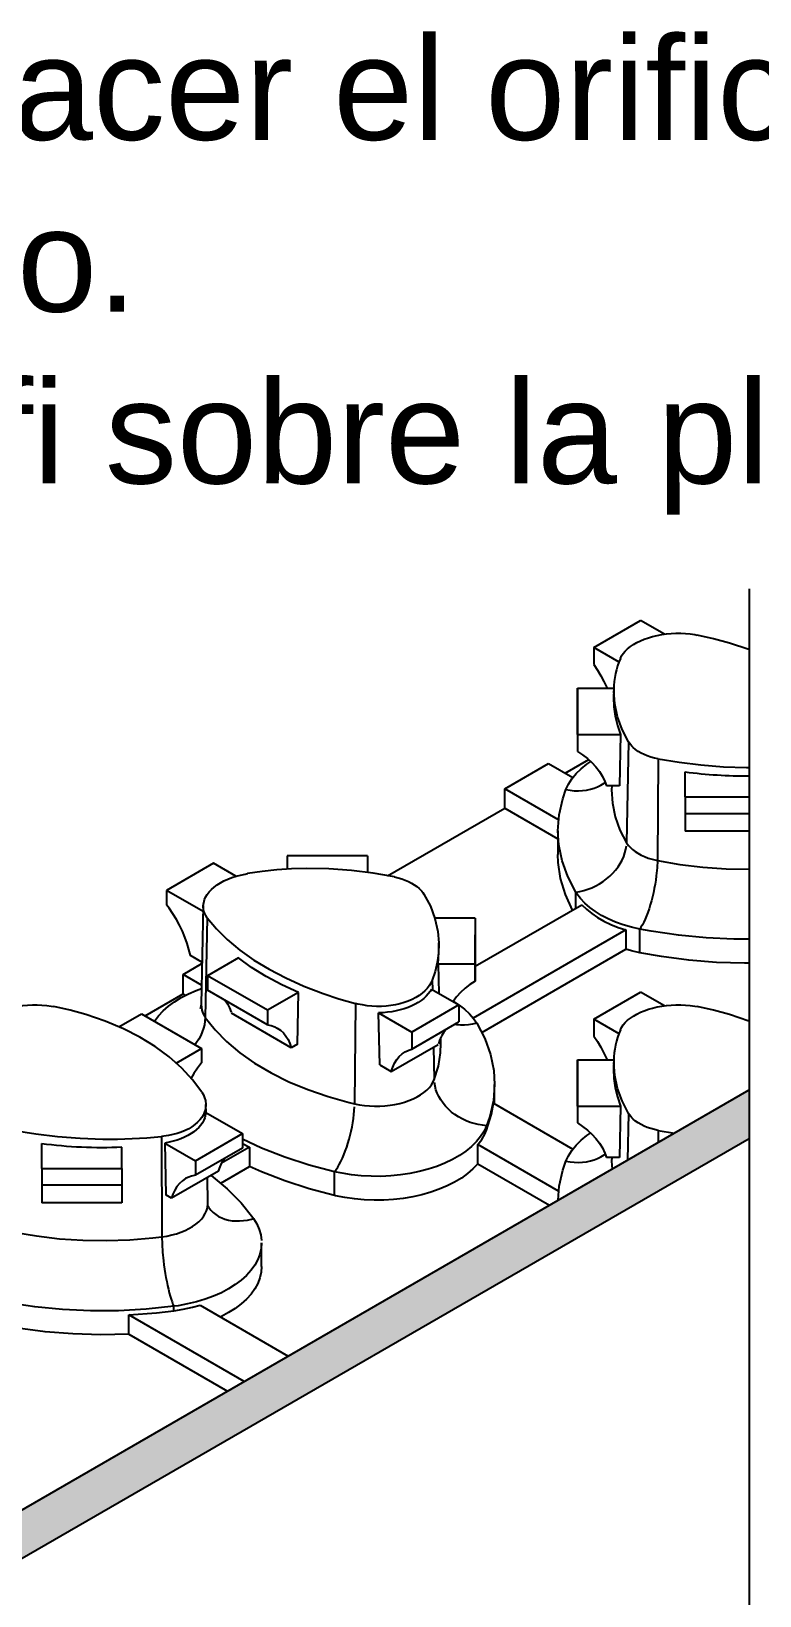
# Model space of a CAD drawing. Header units: millimetres. Extents: x 441156 to 441876, y 4514765 to 4515211.
# Drawn here: x 441594.276 to 441595.001, y 4515143.558 to 4515145.114 of the extents above; entities that cross this region are included whole.
import ezdxf

# ---------------------------------------------------------------- set-up
doc = ezdxf.new("R2010")
doc.units = ezdxf.units.MM
doc.layers.add('01_textos', color=7, linetype='Continuous')
doc.layers.add('Cornice', color=7, linetype='Continuous')
doc.layers.add('Cornice_Tratteggi', color=7, linetype='Continuous', lineweight=5)
doc.styles.add('NIEVES2', font='sanss___.ttf')

msp = doc.modelspace()

# ---------------------------------------------------------------- hatches: boundary and pattern name
at = {"layer": 'Cornice_Tratteggi'}
h = msp.add_hatch(dxfattribs=at)
h.set_pattern_fill('AR-RSHKE', color=254, scale=3.01875e-05)
h.set_pattern_definition([(0, (441585.179239, 4515158.165128), (0.0195524437, 0.00920115), [0.004600575, -0.0038338125, 0.0053673375, -0.0023002875, 0.0069008625, -0.00306705]), (0, (441585.183839, 4515158.165511), (0.0195524437, 0.00920115), [0.0038338125, -0.0145684875, 0.00306705, -0.004600575]), (0, (441585.193041, 4515158.164553), (0.0195524437, 0.00920115), [0.002300287, -0.023769637]), (90, (441585.179239, 4515158.165128), (-0.0065174813, 0.00920115), [0.008817769, -0.027986831]), (90, (441585.1838394, 4515158.165128), (-0.0065174813, 0.00920115), [0.008626078, -0.028178522]), (90, (441585.187673, 4515158.165128), (-0.0065174813, 0.00920115), [0.008051006, -0.028753594]), (90, (441585.1930406, 4515158.164553), (-0.0065174813, 0.00920115), [0.008817769, -0.027986831]), (90, (441585.195341, 4515158.164553), (-0.0065174813, 0.00920115), [0.008817769, -0.027986831]), (90, (441585.202242, 4515158.165128), (-0.0065174813, 0.00920115), [0.008434387, -0.028370212])])
h.paths.add_polyline_path([(441593.66916813, 4515143.25000136), (441593.627339, 4515143.27415119), (441593.627339, 4515142.65832619), (441593.41819336, 4515142.77907532), (441593.41819336, 4515142.73077532), (441593.66916813, 4515142.58587637)])
h.paths.add_polyline_path([(441594.99028245, 4515144.01273974), (441594.99028245, 4515144.06103939), (441593.627339, 4515143.27415119), (441593.66916813, 4515143.25000136)])

# ---------------------------------------------------------------- linework, layer by layer
at = {"layer": 'Cornice', "color": 254}
for p, q in [((441594.99028245, 4515144.55953718), (441594.99028245, 4515141.38619046)), ((441593.627339, 4515143.27415119), (441594.99028245, 4515144.06103939)), ((441593.66916813, 4515143.25000136), (441594.99028245, 4515144.01273974))]:
    msp.add_line(p, q, dxfattribs=at)
at = {"layer": 'Cornice', "color": 254, "linetype": 'Continuous'}
for p, q in [((441594.83553675, 4515144.50118332), (441594.88228402, 4515144.52817261)), ((441594.90594251, 4515144.51451279), (441594.88228402, 4515144.52817261)), ((441594.83553675, 4515144.50118332), (441594.83553637, 4515144.4843445)), ((441594.86073772, 4515144.48663292), (441594.83553675, 4515144.50118332)), ((441594.8193103, 4515144.46068079), (441594.81930976, 4515144.443842)), ((441594.8193103, 4515144.4146693), (441594.8193103, 4515144.46068079)), ((441594.8193103, 4515144.46068079), (441594.85566719, 4515144.46068001)), ((441594.85555043, 4515144.45962575), (441594.85537461, 4515144.4514019)), ((441594.81930976, 4515144.443842), (441594.81930976, 4515144.39783051)), ((441594.8193103, 4515144.4146693), (441594.81930976, 4515144.39783051)), ((441594.8193103, 4515144.4146693), (441594.86228659, 4515144.41466838)), ((441594.86228659, 4515144.41466838), (441594.86116681, 4515144.36364714)), ((441594.87027845, 4515144.40740748), (441594.86825996, 4515144.30703911)), ((441594.74713463, 4515144.36075888), (441594.79068003, 4515144.38589959)), ((441594.79068003, 4515144.38589959), (441594.81489042, 4515144.37192185)), ((441594.80732998, 4515144.37628683), (441594.83059509, 4515144.38971881)), ((441594.89963513, 4515144.39045856), (441594.89893335, 4515144.28932999)), ((441594.92661392, 4515144.35271813), (441594.92661392, 4515144.37752935)), ((441594.80054865, 4515144.32992058), (441594.74713463, 4515144.36075888)), ((441594.74713463, 4515144.34153336), (441594.74713463, 4515144.36075888)), ((441594.86116681, 4515144.36364714), (441594.84835016, 4515144.36364714)), ((441594.85349845, 4515144.36364714), (441594.85341551, 4515144.35976767)), ((441594.63044944, 4515144.27416578), (441594.74713463, 4515144.34153336)), ((441594.74713463, 4515144.34153336), (441594.79997067, 4515144.31102875)), ((441594.92661392, 4515144.35271813), (441594.92661392, 4515144.33587902)), ((441594.92661392, 4515144.35271813), (441594.99028245, 4515144.35271813)), ((441594.99028245, 4515144.33587902), (441594.92661392, 4515144.33587902)), ((441594.92661392, 4515144.33587902), (441594.92661392, 4515144.31846198)), ((441594.79997067, 4515144.31879615), (441594.79997067, 4515144.29513396)), ((441594.99028245, 4515144.31846198), (441594.92661392, 4515144.31846198)), ((441594.61032688, 4515144.29401384), (441594.53063188, 4515144.29401384)), ((441594.53063188, 4515144.29401384), (441594.53063188, 4515144.28059174)), ((441594.61032688, 4515144.29401384), (441594.61032688, 4515144.27753428)), ((441594.45727732, 4515144.28649451), (441594.41053005, 4515144.25950522)), ((441594.47960996, 4515144.27360021), (441594.45727732, 4515144.28649451)), ((441594.41053005, 4515144.25950522), (441594.41052973, 4515144.24512621)), ((441594.44683391, 4515144.23854429), (441594.41053005, 4515144.25950522)), ((441594.81779835, 4515144.24183877), (441594.81779835, 4515144.2578486)), ((441594.44695433, 4515144.24417689), (441594.44485837, 4515144.14614097)), ((441594.45105021, 4515144.23215843), (441594.44909335, 4515144.13306066)), ((441594.7176305, 4515144.23206267), (441594.67745687, 4515144.23206181)), ((441594.7176305, 4515144.23206267), (441594.7176305, 4515144.18605118)), ((441594.7176305, 4515144.23206267), (441594.71763104, 4515144.21522387)), ((441594.71763104, 4515144.1840077), (441594.82385411, 4515144.24533503)), ((441594.86739952, 4515144.22019432), (441594.71560948, 4515144.13255915)), ((441594.71763104, 4515144.16921239), (441594.71763104, 4515144.21522387)), ((441594.86739952, 4515144.22019432), (441594.86739952, 4515144.2009688)), ((441594.88138926, 4515144.19747253), (441594.88138926, 4515144.22113472)), ((441594.68088161, 4515144.18605039), (441594.68156619, 4515144.19912059)), ((441594.68156619, 4515144.19912059), (441594.68138851, 4515144.20743159)), ((441594.72420498, 4515144.11829619), (441594.86739952, 4515144.2009688)), ((441594.42694784, 4515144.17590073), (441594.44572641, 4515144.18674244)), ((441594.4457564, 4515144.18814498), (441594.4342662, 4515144.19477878)), ((441594.48214171, 4515144.19243846), (441594.45127556, 4515144.17461899)), ((441594.7176305, 4515144.18605118), (441594.68088161, 4515144.18605039)), ((441594.68088161, 4515144.18605039), (441594.68150348, 4515144.15703803)), ((441594.7176305, 4515144.18605118), (441594.71763104, 4515144.16921239)), ((441594.44526848, 4515144.1653234), (441594.42694784, 4515144.17590073)), ((441594.42694784, 4515144.15667521), (441594.42694784, 4515144.17590073)), ((441594.45127556, 4515144.17461899), (441594.45127524, 4515144.1602398)), ((441594.51083031, 4515144.14023537), (441594.45127556, 4515144.17461899)), ((441594.67484553, 4515144.17016947), (441594.67504098, 4515144.16076892)), ((441594.38911296, 4515144.13483144), (441594.42694784, 4515144.15667521)), ((441594.42694784, 4515144.15667521), (441594.42940696, 4515144.15525545)), ((441594.51082998, 4515144.12585618), (441594.45127524, 4515144.1602398)), ((441594.54169645, 4515144.15805484), (441594.51083031, 4515144.14023537)), ((441594.54091534, 4515144.10658251), (441594.54169645, 4515144.15805484)), ((441594.67412304, 4515144.16129886), (441594.70140405, 4515144.14554914)), ((441594.83553675, 4515144.13146702), (441594.88228402, 4515144.15845631)), ((441594.90594251, 4515144.14479649), (441594.88228402, 4515144.15845631)), ((441594.36309903, 4515144.12371004), (441594.38573692, 4515144.13678058)), ((441594.38573692, 4515144.13678058), (441594.44529166, 4515144.10239697)), ((441594.53456646, 4515144.10291701), (441594.47501171, 4515144.13730063)), ((441594.51083031, 4515144.14023537), (441594.51082998, 4515144.12585618)), ((441594.59837692, 4515144.14710013), (441594.59759095, 4515144.04732636)), ((441594.62153973, 4515144.1376788), (441594.65465678, 4515144.11855985)), ((441594.62258525, 4515144.08605377), (441594.62153973, 4515144.1376788)), ((441594.70140405, 4515144.14554914), (441594.65465678, 4515144.11855985)), ((441594.70140405, 4515144.14554914), (441594.70140443, 4515144.12870988)), ((441594.65465716, 4515144.10172059), (441594.70140443, 4515144.12870988)), ((441594.83553675, 4515144.13146702), (441594.83553637, 4515144.1146282)), ((441594.86073772, 4515144.11691661), (441594.83553675, 4515144.13146702)), ((441594.54091534, 4515144.10658251), (441594.53456646, 4515144.10291701)), ((441594.6341225, 4515144.0793928), (441594.68086977, 4515144.10638209)), ((441594.65465678, 4515144.11855985), (441594.65465716, 4515144.10172059)), ((441594.68352529, 4515144.10748635), (441594.68340138, 4515144.1132819)), ((441594.42002233, 4515144.08780709), (441594.44529166, 4515144.10239697)), ((441594.44529166, 4515144.10239697), (441594.44529199, 4515144.08801816)), ((441594.67622747, 4515144.10370188), (441594.67690048, 4515144.07133157)), ((441594.8193103, 4515144.09096449), (441594.81930976, 4515144.0741257)), ((441594.8193103, 4515144.044953), (441594.8193103, 4515144.09096449)), ((441594.8193103, 4515144.09096449), (441594.85566719, 4515144.09096371)), ((441594.85555043, 4515144.08990945), (441594.85537461, 4515144.0816856)), ((441594.62258525, 4515144.08605377), (441594.6341225, 4515144.0793928)), ((441594.73697013, 4515144.04719241), (441594.73697013, 4515144.06651483)), ((441594.81930976, 4515144.0741257), (441594.81930976, 4515144.02811421)), ((441594.44978416, 4515144.03844052), (441594.44961228, 4515144.0464799)), ((441594.73601027, 4515144.04774658), (441594.81489042, 4515144.00220555)), ((441594.8193103, 4515144.044953), (441594.81930976, 4515144.02811421)), ((441594.8193103, 4515144.044953), (441594.86228659, 4515144.04495208)), ((441594.86228659, 4515144.04495208), (441594.86116681, 4515143.99393084)), ((441594.44971824, 4515144.03847857), (441594.48603717, 4515144.01751113)), ((441594.87027845, 4515144.03769118), (441594.86934379, 4515143.9912161)), ((441594.40542894, 4515144.01462323), (441594.40589524, 4515143.91486812)), ((441594.4392899, 4515143.99052184), (441594.48603717, 4515144.01751113)), ((441594.48603717, 4515144.01751113), (441594.48603749, 4515144.00313175)), ((441594.7290004, 4515144.02100782), (441594.7290004, 4515144.02544448)), ((441594.89963513, 4515144.02074226), (441594.89955126, 4515144.00865621)), ((441594.28624034, 4515143.98300183), (441594.28624034, 4515144.00781304)), ((441594.36593534, 4515143.98300183), (441594.36593534, 4515144.00421782)), ((441594.40880701, 4515144.00812005), (441594.40968411, 4515143.95659209)), ((441594.40880701, 4515144.00812005), (441594.4392899, 4515143.99052184)), ((441594.48603749, 4515144.00313175), (441594.43929023, 4515143.97614246)), ((441594.49320004, 4515144.00415223), (441594.46530586, 4515143.98804768)), ((441594.49320004, 4515144.00415223), (441594.49320004, 4515143.9849267)), ((441594.72015219, 4515143.98739522), (441594.72015219, 4515144.00662074)), ((441594.80054865, 4515143.96020427), (441594.72015219, 4515144.00662074)), ((441594.28624034, 4515143.98300183), (441594.28624034, 4515143.96616272)), ((441594.28624034, 4515143.98300183), (441594.36593534, 4515143.98300183)), ((441594.36593534, 4515143.98300183), (441594.36593534, 4515143.96616272)), ((441594.4392899, 4515143.99052184), (441594.43929023, 4515143.97614246)), ((441594.46448065, 4515143.96834572), (441594.49320004, 4515143.9849267)), ((441594.72015219, 4515143.98739522), (441594.79143899, 4515143.94623817)), ((441594.86116681, 4515143.99393084), (441594.84835016, 4515143.99393084)), ((441594.85349845, 4515143.99393084), (441594.85341551, 4515143.99005136)), ((441594.36593534, 4515143.96616272), (441594.28624034, 4515143.96616272)), ((441594.28624034, 4515143.96616272), (441594.28624034, 4515143.94874568)), ((441594.36593534, 4515143.96616272), (441594.36593534, 4515143.94874568)), ((441594.46230102, 4515143.98019257), (441594.41555375, 4515143.95320328)), ((441594.45170885, 4515143.94841531), (441594.4511669, 4515143.97376435)), ((441594.57767908, 4515143.95598075), (441594.57767908, 4515143.97964293)), ((441594.41555375, 4515143.95320328), (441594.40968411, 4515143.95659209)), ((441594.36593534, 4515143.94874568), (441594.28624034, 4515143.94874568)), ((441594.50513776, 4515143.88527232), (441594.50513776, 4515143.90893451)), ((441594.41771757, 4515143.84129032), (441594.41771757, 4515143.84572698)), ((441594.44380074, 4515143.84673591), (441594.53144755, 4515143.79613349)), ((441594.48790215, 4515143.77099278), (441594.37302249, 4515143.83731795)), ((441594.37302249, 4515143.81809242), (441594.37302249, 4515143.83731795)), ((441594.37302249, 4515143.81809242), (441594.4712522, 4515143.76138002))]:
    msp.add_line(p, q, dxfattribs=at)
for points in [[(441594.86209527, 4515144.49040194, 0), (441594.86334502, 4515144.49291416, 0), (441594.86498306, 4515144.49537764, 0), (441594.8669902, 4515144.49776666, 0), (441594.86934729, 4515144.50005553, 0), (441594.87205027, 4515144.50223477, 0), (441594.87508523, 4515144.50429773, 0), (441594.87841846, 4515144.50622323, 0), (441594.88201624, 4515144.5079901, 0), (441594.8858655, 4515144.50958869, 0), (441594.88995217, 4515144.51101677, 0), (441594.89423189, 4515144.51226019, 0), (441594.89866035, 4515144.51330478, 0), (441594.90322108, 4515144.51414398, 0), (441594.90789807, 4515144.51477782, 0), (441594.91264149, 4515144.51520074, 0), (441594.91740148, 4515144.51540721, 0), (441594.92216285, 4515144.51539382, 0), (441594.92690664, 4515144.51516322, 0), (441594.9315831, 4515144.51471904, 0), (441594.9361425, 4515144.51406491, 0), (441594.93856388, 4515144.51362187, 0)], [(441594.99028245, 4515144.49895366, 0), (441594.98978485, 4515144.49916218, 0), (441594.97060833, 4515144.50566985, 0), (441594.95487975, 4515144.50999416, 0), (441594.93856388, 4515144.51362187, 0)], [(441594.83553637, 4515144.4843445, 0), (441594.83922482, 4515144.47886502, 0), (441594.84264639, 4515144.47318116, 0), (441594.84577503, 4515144.46733619, 0), (441594.84858692, 4515144.46137459, 0), (441594.84889047, 4515144.46068016, 0)], [(441594.85537461, 4515144.4514019, 0), (441594.85565997, 4515144.44214498, 0), (441594.8569107, 4515144.43291477, 0), (441594.85912225, 4515144.4237448, 0), (441594.86228659, 4515144.41466838, 0)], [(441594.87027845, 4515144.40740748, 0), (441594.86391634, 4515144.41980514, 0), (441594.85931679, 4515144.43231674, 0), (441594.85646381, 4515144.44522047, 0), (441594.85553159, 4515144.45805914, 0), (441594.85555051, 4515144.4596293, 0)], [(441594.89963513, 4515144.39045856, 0), (441594.89595648, 4515144.39124926, 0), (441594.89241063, 4515144.3922223, 0), (441594.88892671, 4515144.39340758, 0), (441594.88563474, 4515144.3947702, 0), (441594.88264321, 4515144.3962554, 0), (441594.87987633, 4515144.39788847, 0), (441594.87728452, 4515144.39971201, 0), (441594.87496969, 4515144.40166688, 0), (441594.87359881, 4515144.4030262, 0), (441594.87236122, 4515144.4044325, 0), (441594.87124758, 4515144.40590061, 0), (441594.87027845, 4515144.40740748, 0)], [(441594.8079404, 4515144.3598665, 0), (441594.81052219, 4515144.36532081, 0), (441594.81391754, 4515144.37062447, 0), (441594.8181006, 4515144.37573709, 0), (441594.82303955, 4515144.38061976, 0), (441594.82869679, 4515144.38523534, 0), (441594.83254256, 4515144.38794484, 0)], [(441594.81930976, 4515144.39783051, 0), (441594.82452602, 4515144.39448053, 0), (441594.82936484, 4515144.39077209, 0), (441594.8337894, 4515144.38673343, 0), (441594.83776603, 4515144.38239526, 0), (441594.84126445, 4515144.37779062, 0), (441594.84425805, 4515144.37295454, 0), (441594.84672404, 4515144.36792384, 0), (441594.84835016, 4515144.36364714, 0)], [(441594.89963513, 4515144.39045856, 0), (441594.92073404, 4515144.38700174, 0), (441594.9422874, 4515144.3844141, 0), (441594.9647867, 4515144.38268082, 0), (441594.9874453, 4515144.38189946, 0), (441594.99028245, 4515144.3819005, 0)], [(441594.79997067, 4515144.31879615, 0), (441594.8011776, 4515144.33486366, 0), (441594.80478934, 4515144.35081053, 0), (441594.8079404, 4515144.3598665, 0)], [(441594.8079404, 4515144.3598665, 0), (441594.81209592, 4515144.35915114, 0), (441594.81625342, 4515144.35873942, 0), (441594.82038126, 4515144.35863445, 0), (441594.82444803, 4515144.35883705, 0), (441594.82842277, 4515144.35934566, 0), (441594.83227523, 4515144.36015642, 0), (441594.8359761, 4515144.36126316, 0), (441594.83949721, 4515144.36265744, 0), (441594.84281176, 4515144.36432867, 0), (441594.84589453, 4515144.36626412, 0), (441594.84706397, 4515144.36711401, 0)], [(441594.85341551, 4515144.35976767, 0), (441594.85414707, 4515144.34627405, 0), (441594.85691283, 4515144.3328686, 0), (441594.86169175, 4515144.31965332, 0), (441594.86825996, 4515144.30703911, 0)], [(441594.81779835, 4515144.2578486, 0), (441594.80979922, 4515144.27325387, 0), (441594.80414016, 4515144.28900112, 0), (441594.80086365, 4515144.3049721, 0), (441594.79997067, 4515144.31879615, 0)], [(441594.81451361, 4515144.23994234, 0), (441594.80738993, 4515144.25549018, 0), (441594.80262439, 4515144.27133571, 0), (441594.8002528, 4515144.28735994, 0), (441594.79997067, 4515144.29513396, 0)], [(441594.81779835, 4515144.2578486, 0), (441594.82182319, 4515144.25848555, 0), (441594.82584996, 4515144.25942677, 0), (441594.829848, 4515144.26066511, 0), (441594.83378688, 4515144.26219112, 0), (441594.83763664, 4515144.26399321, 0), (441594.84136796, 4515144.26605765, 0), (441594.84495245, 4515144.26836874, 0), (441594.84836284, 4515144.27090888, 0), (441594.85157316, 4515144.27365874, 0), (441594.85455898, 4515144.2765974, 0), (441594.85729759, 4515144.27970248, 0), (441594.85976813, 4515144.28295037, 0), (441594.86195181, 4515144.28631633, 0), (441594.86383201, 4515144.28977476, 0), (441594.86539441, 4515144.29329932, 0), (441594.86662712, 4515144.29686321, 0), (441594.86752077, 4515144.30043929, 0), (441594.86806856, 4515144.30400035, 0), (441594.86825996, 4515144.30703911, 0)], [(441594.86825996, 4515144.30703911, 0), (441594.86986371, 4515144.30470896, 0), (441594.87181312, 4515144.30246838, 0), (441594.87409336, 4515144.30033441, 0), (441594.87668705, 4515144.2983233, 0), (441594.87957448, 4515144.29645036, 0), (441594.88273365, 4515144.29472984, 0), (441594.88614054, 4515144.29317483, 0), (441594.8897692, 4515144.29179716, 0), (441594.89359202, 4515144.29060734, 0), (441594.89757992, 4515144.28961439, 0), (441594.89893335, 4515144.28932999, 0)], [(441594.63730568, 4515144.27290189, 0), (441594.61620676, 4515144.27679132, 0), (441594.5946534, 4515144.27951473, 0), (441594.5721541, 4515144.28107577, 0), (441594.5494955, 4515144.28137082, 0), (441594.53488004, 4515144.28088641, 0), (441594.52031158, 4515144.27987587, 0), (441594.50565542, 4515144.27831932, 0), (441594.49113829, 4515144.27623188, 0)], [(441594.89893335, 4515144.28932999, 0), (441594.89884782, 4515144.28571102, 0), (441594.89864074, 4515144.28192196, 0), (441594.89831368, 4515144.27799165, 0), (441594.89786913, 4515144.27395, 0), (441594.89731048, 4515144.26982778, 0), (441594.89664197, 4515144.26565635, 0), (441594.8958687, 4515144.26146747, 0), (441594.89499655, 4515144.257293, 0), (441594.89403215, 4515144.25316473, 0), (441594.89298285, 4515144.24911407, 0), (441594.89185664, 4515144.24517184, 0), (441594.89066208, 4515144.24136806, 0), (441594.88940826, 4515144.23773167, 0), (441594.88810473, 4515144.23429034, 0), (441594.88676141, 4515144.23107027, 0), (441594.88538852, 4515144.22809596, 0), (441594.88399651, 4515144.22539005, 0), (441594.88259598, 4515144.22297314, 0), (441594.88138926, 4515144.22113472, 0)], [(441594.89893335, 4515144.28932999, 0), (441594.92133378, 4515144.28545707, 0), (441594.94423363, 4515144.28272606, 0), (441594.9674586, 4515144.28115773, 0), (441594.99028245, 4515144.28077329, 0)], [(441594.44695429, 4515144.24417488, 0), (441594.44699603, 4515144.24502312, 0), (441594.44738594, 4515144.24769581, 0), (441594.44817232, 4515144.25035599, 0), (441594.44934902, 4515144.25297537, 0), (441594.45091511, 4515144.2555417, 0), (441594.45286108, 4515144.25804864, 0), (441594.45516444, 4515144.26047007, 0), (441594.45780266, 4515144.26277985, 0), (441594.46076847, 4515144.26496701, 0), (441594.46404857, 4515144.26702652, 0), (441594.46760674, 4515144.2689374, 0), (441594.47140675, 4515144.27067865, 0), (441594.47543891, 4515144.27224236, 0), (441594.4796848, 4515144.27362457, 0), (441594.48409863, 4515144.27481178, 0), (441594.4886346, 4515144.27579046, 0), (441594.49113829, 4515144.27623188, 0)], [(441594.63730568, 4515144.27290189, 0), (441594.64098432, 4515144.27201603, 0), (441594.64453017, 4515144.27096631, 0), (441594.6480141, 4515144.26972206, 0), (441594.65130607, 4515144.26832104, 0), (441594.65429759, 4515144.26681857, 0), (441594.65706447, 4515144.26518805, 0), (441594.65965628, 4515144.26338785, 0), (441594.66197111, 4515144.26147713, 0), (441594.66334199, 4515144.26015835, 0), (441594.66457958, 4515144.25880143, 0), (441594.66569322, 4515144.25739222, 0), (441594.66666236, 4515144.25595296, 0)], [(441594.66666236, 4515144.25595296, 0), (441594.67302446, 4515144.24398792, 0), (441594.67762401, 4515144.23161209, 0), (441594.680477, 4515144.21853612, 0), (441594.68138837, 4515144.20743819, 0)], [(441594.88138926, 4515144.22113472, 0), (441594.87302203, 4515144.2230543, 0), (441594.86497641, 4515144.22538761, 0), (441594.85731364, 4515144.22811688, 0), (441594.85009204, 4515144.23122135, 0), (441594.84336658, 4515144.2346774, 0), (441594.83718842, 4515144.2384587, 0), (441594.83160461, 4515144.2425365, 0), (441594.82665762, 4515144.24687975, 0), (441594.82238512, 4515144.2514554, 0), (441594.81881961, 4515144.25622863, 0), (441594.81779835, 4515144.2578486, 0)], [(441594.4342662, 4515144.19477878, 0), (441594.43284091, 4515144.20076436, 0), (441594.43103137, 4515144.20680871, 0), (441594.42885135, 4515144.21286581, 0), (441594.42631744, 4515144.21888958, 0), (441594.42344892, 4515144.22483415, 0), (441594.42026764, 4515144.2306543, 0), (441594.4167978, 4515144.23630573, 0), (441594.4130658, 4515144.24174543, 0), (441594.41052973, 4515144.24512621, 0)], [(441594.45105021, 4515144.23215843, 0), (441594.44946042, 4515144.23460399, 0), (441594.44824966, 4515144.23713855, 0), (441594.44742881, 4515144.23973499, 0), (441594.44700874, 4515144.24236618, 0), (441594.44695429, 4515144.24417488, 0)], [(441594.45105021, 4515144.23215843, 0), (441594.46009193, 4515144.22124185, 0), (441594.47075751, 4515144.21064895, 0), (441594.48335748, 4515144.20016508, 0), (441594.49750892, 4515144.1901785, 0), (441594.51265503, 4515144.18102154, 0), (441594.52906479, 4515144.17246666, 0), (441594.54715595, 4515144.16435601, 0), (441594.56633247, 4515144.1570042, 0), (441594.58206105, 4515144.15179985, 0), (441594.59837692, 4515144.14710013, 0)], [(441594.82385411, 4515144.24533503, 0), (441594.8283752, 4515144.24083971, 0), (441594.8335577, 4515144.23658898, 0), (441594.83936216, 4515144.23261521, 0), (441594.84574442, 4515144.22894864, 0), (441594.85265589, 4515144.22561716, 0), (441594.86004398, 4515144.22264615, 0), (441594.86739952, 4515144.22019432, 0)], [(441594.99028245, 4515144.21102481, 0), (441594.97509289, 4515144.21096839, 0), (441594.94732635, 4515144.21225761, 0), (441594.91985738, 4515144.21492983, 0), (441594.89289224, 4515144.21896499, 0), (441594.88138926, 4515144.22113472, 0)], [(441594.68138837, 4515144.20743819, 0), (441594.68140921, 4515144.20521114, 0), (441594.68098504, 4515144.19653345, 0), (441594.67976031, 4515144.18781899, 0), (441594.67770773, 4515144.17898583, 0), (441594.67484553, 4515144.17016947, 0)], [(441594.88138926, 4515144.19747253, 0), (441594.87302203, 4515144.19939211, 0), (441594.86739952, 4515144.2009688, 0)], [(441594.54169645, 4515144.15805484, 0), (441594.52507356, 4515144.1655949, 0), (441594.50954242, 4515144.17387457, 0), (441594.4952015, 4515144.18284138, 0), (441594.48214171, 4515144.19243846, 0)], [(441594.99028245, 4515144.18728794, 0), (441594.98556107, 4515144.18718156, 0), (441594.95773654, 4515144.18794802, 0), (441594.93013141, 4515144.19010234, 0), (441594.90295296, 4515144.19362835, 0), (441594.88138926, 4515144.19747253, 0)], [(441594.67484553, 4515144.17016947, 0), (441594.67359578, 4515144.16736837, 0), (441594.67195774, 4515144.16463953, 0), (441594.6699506, 4515144.16201132, 0), (441594.66759351, 4515144.15951213, 0), (441594.66489053, 4515144.15715258, 0), (441594.66185557, 4515144.15493962, 0), (441594.65852234, 4515144.15289585, 0), (441594.65492456, 4515144.1510439, 0), (441594.6510753, 4515144.14939415, 0), (441594.64698864, 4515144.14794855, 0), (441594.64270891, 4515144.14672124, 0), (441594.63828045, 4515144.14572639, 0), (441594.63371972, 4515144.14497076, 0), (441594.62904273, 4515144.14445361, 0), (441594.62429932, 4515144.14417908, 0), (441594.61953932, 4515144.14415129, 0), (441594.61477795, 4515144.14437345, 0), (441594.61003416, 4515144.14484171, 0), (441594.6053577, 4515144.14554979, 0), (441594.6007983, 4515144.14649137, 0), (441594.59837692, 4515144.14710013, 0)], [(441594.71763104, 4515144.16921239, 0), (441594.71241478, 4515144.16586241, 0), (441594.70757596, 4515144.16215397, 0), (441594.7031514, 4515144.1581153, 0), (441594.69917477, 4515144.15377714, 0), (441594.69567635, 4515144.1491725, 0), (441594.69552102, 4515144.1489455, 0)], [(441594.39855336, 4515144.12938108, 0), (441594.40238339, 4515144.1345851, 0), (441594.40698443, 4515144.1395766, 0), (441594.41232149, 4515144.14431758, 0), (441594.41835393, 4515144.14877197, 0), (441594.42503585, 4515144.15290586, 0), (441594.4323164, 4515144.15668779, 0), (441594.44014015, 4515144.16008898, 0), (441594.44519702, 4515144.16198069, 0)], [(441594.67412304, 4515144.16129886, 0), (441594.67271131, 4515144.15886396, 0), (441594.67097437, 4515144.15650018, 0), (441594.66892285, 4515144.15422196, 0), (441594.66656928, 4515144.15204325, 0), (441594.66392806, 4515144.14997736, 0), (441594.66101533, 4515144.14803692, 0), (441594.65784891, 4515144.14623379, 0), (441594.65444815, 4515144.144579, 0), (441594.65083385, 4515144.14308267, 0), (441594.6470281, 4515144.14175395, 0), (441594.64305417, 4515144.14060095, 0), (441594.63893636, 4515144.13963073, 0), (441594.63469984, 4515144.13884922, 0), (441594.63037051, 4515144.1382612, 0), (441594.62597485, 4515144.13787027, 0), (441594.62153973, 4515144.1376788, 0)], [(441594.22172169, 4515144.12068563, 0), (441594.22297145, 4515144.12319786, 0), (441594.22460948, 4515144.12566133, 0), (441594.22661662, 4515144.12805036, 0), (441594.22897371, 4515144.13033923, 0), (441594.2316767, 4515144.13251847, 0), (441594.23471166, 4515144.13458142, 0), (441594.23804488, 4515144.13650693, 0), (441594.24164266, 4515144.1382738, 0), (441594.24549192, 4515144.13987239, 0), (441594.24957859, 4515144.14130047, 0), (441594.25385832, 4515144.14254389, 0), (441594.25828677, 4515144.14358848, 0), (441594.2628475, 4515144.14442768, 0), (441594.26752449, 4515144.14506151, 0), (441594.27226791, 4515144.14548444, 0), (441594.2770279, 4515144.1456909, 0), (441594.28178927, 4515144.14567751, 0), (441594.28653306, 4515144.14544692, 0), (441594.29120952, 4515144.14500274, 0), (441594.29576892, 4515144.14434861, 0), (441594.2981903, 4515144.14390557, 0)], [(441594.44551702, 4515144.05884727, 0), (441594.43647529, 4515144.07105752, 0), (441594.42580971, 4515144.08265717, 0), (441594.41320974, 4515144.09386929, 0), (441594.3990583, 4515144.10426792, 0), (441594.38391219, 4515144.11351844, 0), (441594.36750244, 4515144.12186479, 0), (441594.34941127, 4515144.12944588, 0), (441594.33023475, 4515144.13595355, 0), (441594.31450617, 4515144.14027786, 0), (441594.2981903, 4515144.14390557, 0)], [(441594.44485838, 4515144.1461416, 0), (441594.44484741, 4515144.1458174, 0), (441594.44461292, 4515144.14391383, 0), (441594.44427545, 4515144.1426562, 0), (441594.44398202, 4515144.14191748, 0), (441594.44383061, 4515144.14162332, 0), (441594.44382348, 4515144.14161146, 0)], [(441594.44485837, 4515144.14614097, 0), (441594.44501896, 4515144.14317891, 0), (441594.44562609, 4515144.1402362, 0), (441594.44667513, 4515144.13733524, 0), (441594.44815812, 4515144.13449811, 0), (441594.44909335, 4515144.13306066, 0)], [(441594.46891786, 4515144.15005393, 0), (441594.4711994, 4515144.14663603, 0), (441594.47311486, 4515144.14279518, 0), (441594.47464965, 4515144.13856061, 0), (441594.47501171, 4515144.13730063, 0)], [(441594.69579749, 4515144.14934799, 0), (441594.70177311, 4515144.1454597, 0), (441594.70713902, 4515144.14128552, 0), (441594.71185437, 4515144.13685722, 0), (441594.71588329, 4515144.1322085, 0), (441594.71914246, 4515144.12746238, 0)], [(441594.86209527, 4515144.12068563, 0), (441594.86334502, 4515144.12319786, 0), (441594.86498306, 4515144.12566133, 0), (441594.8669902, 4515144.12805036, 0), (441594.86934729, 4515144.13033923, 0), (441594.87205027, 4515144.13251847, 0), (441594.87508523, 4515144.13458142, 0), (441594.87841846, 4515144.13650693, 0), (441594.88201624, 4515144.1382738, 0), (441594.8858655, 4515144.13987239, 0), (441594.88995217, 4515144.14130047, 0), (441594.89423189, 4515144.14254389, 0), (441594.89866035, 4515144.14358848, 0), (441594.90322108, 4515144.14442768, 0), (441594.90789807, 4515144.14506151, 0), (441594.91264149, 4515144.14548444, 0), (441594.91740148, 4515144.1456909, 0), (441594.92216285, 4515144.14567751, 0), (441594.92690664, 4515144.14544692, 0), (441594.9315831, 4515144.14500274, 0), (441594.9361425, 4515144.14434861, 0), (441594.93856388, 4515144.14390557, 0)], [(441594.99028245, 4515144.12923736, 0), (441594.98978485, 4515144.12944588, 0), (441594.97060833, 4515144.13595355, 0), (441594.95487975, 4515144.14027786, 0), (441594.93856388, 4515144.14390557, 0)], [(441594.44909335, 4515144.13306066, 0), (441594.44885166, 4515144.12952768, 0), (441594.4482665, 4515144.12594681, 0), (441594.44734231, 4515144.12234531, 0), (441594.44608613, 4515144.11875058, 0), (441594.44450752, 4515144.11518999, 0), (441594.4426185, 4515144.11169064, 0), (441594.44043343, 4515144.10827915, 0), (441594.43885574, 4515144.10611271, 0)], [(441594.44909335, 4515144.13306066, 0), (441594.45872554, 4515144.12079157, 0), (441594.47017321, 4515144.10905385, 0), (441594.48334924, 4515144.09793683, 0), (441594.49815336, 4515144.08752511, 0), (441594.51447289, 4515144.07789794, 0), (441594.53218363, 4515144.06912859, 0), (441594.5511508, 4515144.06128379, 0), (441594.57123004, 4515144.05442325, 0), (441594.59226854, 4515144.04859919, 0), (441594.59759095, 4515144.04732636, 0)], [(441594.51082998, 4515144.12585618, 0), (441594.51471629, 4515144.12506281, 0), (441594.51835857, 4515144.12374899, 0), (441594.52068832, 4515144.12255945, 0)], [(441594.52068832, 4515144.12255945, 0), (441594.52385868, 4515144.1203948, 0), (441594.52671544, 4515144.11774522, 0), (441594.52923685, 4515144.1146309, 0), (441594.53140373, 4515144.11107552, 0), (441594.53319957, 4515144.10710615, 0), (441594.53456646, 4515144.10291701, 0)], [(441594.68909403, 4515144.12160253, 0), (441594.68652533, 4515144.11855076, 0), (441594.68430868, 4515144.11505447, 0), (441594.68246096, 4515144.11114028, 0), (441594.68099623, 4515144.10683798, 0), (441594.68086977, 4515144.10638209, 0)], [(441594.71914246, 4515144.12746238, 0), (441594.71511761, 4515144.12648354, 0), (441594.71109084, 4515144.12580821, 0), (441594.7070928, 4515144.12544152, 0), (441594.70315392, 4515144.12538626, 0), (441594.69930417, 4515144.12564285, 0), (441594.6967128, 4515144.12600119, 0)], [(441594.71914246, 4515144.12746238, 0), (441594.72714158, 4515144.11205711, 0), (441594.73280064, 4515144.09630986, 0), (441594.73607715, 4515144.08033888, 0), (441594.73697013, 4515144.06651483, 0)], [(441594.67690048, 4515144.07133157, 0), (441594.68107538, 4515144.08461487, 0), (441594.68322916, 4515144.09805771, 0), (441594.68352529, 4515144.10748635, 0)], [(441594.83553637, 4515144.1146282, 0), (441594.83922482, 4515144.10914871, 0), (441594.84264639, 4515144.10346486, 0), (441594.84577503, 4515144.09761989, 0), (441594.84858692, 4515144.09165829, 0), (441594.84889047, 4515144.09096386, 0)], [(441594.6341225, 4515144.0793928, 0), (441594.63554779, 4515144.08373262, 0), (441594.63735734, 4515144.0876875, 0), (441594.63953736, 4515144.09122736, 0), (441594.64207127, 4515144.09432524, 0), (441594.64493978, 4515144.09695758, 0), (441594.64800064, 4515144.09903525, 0)], [(441594.64800064, 4515144.09903525, 0), (441594.65146048, 4515144.1006985, 0), (441594.65465716, 4515144.10172059, 0)], [(441594.87027845, 4515144.03769118, 0), (441594.86391634, 4515144.05008884, 0), (441594.85931679, 4515144.06260044, 0), (441594.85646381, 4515144.07550417, 0), (441594.85553159, 4515144.08834284, 0), (441594.85555051, 4515144.08991299, 0)], [(441594.44529199, 4515144.08801816, 0), (441594.44140568, 4515144.08273731, 0), (441594.43776339, 4515144.07721778, 0), (441594.43502448, 4515144.07262428, 0)], [(441594.85537461, 4515144.0816856, 0), (441594.85565997, 4515144.07242868, 0), (441594.8569107, 4515144.06319847, 0), (441594.85912225, 4515144.0540285, 0), (441594.86228659, 4515144.04495208, 0)], [(441594.44551702, 4515144.05884727, 0), (441594.4471068, 4515144.05610151, 0), (441594.44831756, 4515144.05328922, 0), (441594.44913841, 4515144.05044034, 0), (441594.44955848, 4515144.04758483, 0), (441594.44961232, 4515144.04647774, 0)], [(441594.59759095, 4515144.04732636, 0), (441594.60243302, 4515144.04634283, 0), (441594.60740513, 4515144.0456067, 0), (441594.61246946, 4515144.04512355, 0), (441594.61758745, 4515144.04489707, 0), (441594.62272015, 4515144.04492899, 0), (441594.6278285, 4515144.04521906, 0), (441594.63287363, 4515144.04576507, 0), (441594.63781713, 4515144.04656287, 0), (441594.64262138, 4515144.04760638, 0), (441594.64724982, 4515144.04888767, 0), (441594.65166723, 4515144.05039698, 0), (441594.65583999, 4515144.05212283, 0), (441594.65973633, 4515144.05405207, 0), (441594.66332661, 4515144.05617004, 0), (441594.66658349, 4515144.0584606, 0), (441594.66948221, 4515144.06090634, 0), (441594.67200068, 4515144.06348862, 0), (441594.67411975, 4515144.06618781, 0), (441594.67582329, 4515144.06898335, 0), (441594.67690048, 4515144.07133157, 0)], [(441594.7290004, 4515144.02544448, 0), (441594.72484488, 4515144.02581795, 0), (441594.72068738, 4515144.02649557, 0), (441594.71655954, 4515144.02747217, 0), (441594.71249277, 4515144.02874033, 0), (441594.70851803, 4515144.0302904, 0), (441594.70466557, 4515144.03211057, 0), (441594.7009647, 4515144.034187, 0), (441594.69744359, 4515144.03650388, 0), (441594.69412904, 4515144.03904358, 0), (441594.69104628, 4515144.04178678, 0), (441594.68821876, 4515144.04471258, 0), (441594.685668, 4515144.04779873, 0), (441594.68341343, 4515144.05102174, 0), (441594.68147219, 4515144.05435709, 0), (441594.67985907, 4515144.05777937, 0), (441594.67858633, 4515144.06126256, 0), (441594.67766366, 4515144.06478014, 0), (441594.6770981, 4515144.06830534, 0), (441594.67690048, 4515144.07133157, 0)], [(441594.73697013, 4515144.06651483, 0), (441594.7357632, 4515144.05044731, 0), (441594.73215146, 4515144.03450045, 0), (441594.7290004, 4515144.02544448, 0)], [(441594.44961232, 4515144.04647774, 0), (441594.44957119, 4515144.04473286, 0), (441594.44918128, 4515144.04189478, 0), (441594.4483949, 4515144.03910048, 0), (441594.4472182, 4515144.03637983, 0), (441594.44565212, 4515144.03374591, 0), (441594.44370614, 4515144.0312048, 0), (441594.44140279, 4515144.02878283, 0), (441594.43876457, 4515144.02650628, 0), (441594.43579876, 4515144.0243864, 0), (441594.43251865, 4515144.02242755, 0), (441594.42896048, 4515144.02064948, 0), (441594.42516047, 4515144.01907192, 0), (441594.42112832, 4515144.01770264, 0), (441594.41688242, 4515144.01654445, 0), (441594.41246859, 4515144.01560834, 0), (441594.40793262, 4515144.01490531, 0), (441594.40542894, 4515144.01462323, 0)], [(441594.57767908, 4515143.97964293, 0), (441594.57926726, 4515143.98175489, 0), (441594.5808562, 4515143.98417183, 0), (441594.5824338, 4515143.98687534, 0), (441594.58398807, 4515143.98984486, 0), (441594.58550716, 4515143.99305778, 0), (441594.58697951, 4515143.99648966, 0), (441594.58839394, 4515144.00011437, 0), (441594.58973965, 4515144.00390433, 0), (441594.59100643, 4515144.0078307, 0), (441594.59218462, 4515144.01186358, 0), (441594.59326526, 4515144.0159723, 0), (441594.59424012, 4515144.02012558, 0), (441594.59510179, 4515144.0242918, 0), (441594.5958437, 4515144.02843927, 0), (441594.59646022, 4515144.03253642, 0), (441594.59694664, 4515144.03655207, 0), (441594.59729927, 4515144.04045565, 0), (441594.59751542, 4515144.04421746, 0), (441594.59759095, 4515144.04732636, 0)], [(441594.7290004, 4515144.02100782, 0), (441594.73398192, 4515144.03683119, 0), (441594.73601027, 4515144.04774658, 0)], [(441594.44971824, 4515144.03847857, 0), (441594.44938672, 4515144.03591804, 0), (441594.44870969, 4515144.03338029, 0), (441594.44769128, 4515144.03088082, 0), (441594.44633773, 4515144.02843494, 0), (441594.44465731, 4515144.02605758, 0), (441594.4426603, 4515144.02376328, 0), (441594.44035889, 4515144.02156607, 0), (441594.43776717, 4515144.01947939, 0), (441594.43490099, 4515144.01751599, 0), (441594.43177785, 4515144.01568787, 0), (441594.42841686, 4515144.01400622, 0), (441594.42483858, 4515144.01248131, 0), (441594.42106486, 4515144.01112247, 0), (441594.4171188, 4515144.009938, 0), (441594.4130245, 4515144.00893515, 0), (441594.40880701, 4515144.00812005, 0)], [(441594.81930976, 4515144.02811421, 0), (441594.82452602, 4515144.02476423, 0), (441594.82936484, 4515144.02105579, 0), (441594.8337894, 4515144.01701712, 0), (441594.83776603, 4515144.01267896, 0), (441594.84126445, 4515144.00807432, 0), (441594.84425805, 4515144.00323824, 0), (441594.84672404, 4515143.99820753, 0), (441594.84835016, 4515143.99393084, 0)], [(441594.89963513, 4515144.02074226, 0), (441594.89595648, 4515144.02153296, 0), (441594.89241063, 4515144.022506, 0), (441594.88892671, 4515144.02369128, 0), (441594.88563474, 4515144.0250539, 0), (441594.88264321, 4515144.0265391, 0), (441594.87987633, 4515144.02817216, 0), (441594.87728452, 4515144.02999571, 0), (441594.87496969, 4515144.03195058, 0), (441594.87359881, 4515144.0333099, 0), (441594.87236122, 4515144.0347162, 0), (441594.87124758, 4515144.03618431, 0), (441594.87027845, 4515144.03769118, 0)], [(441594.25926155, 4515144.02074226, 0), (441594.28036046, 4515144.01728544, 0), (441594.30191382, 4515144.0146978, 0), (441594.32441312, 4515144.01296452, 0), (441594.34707172, 4515144.01218315, 0), (441594.36168719, 4515144.01218853, 0), (441594.37625565, 4515144.01259218, 0), (441594.3909118, 4515144.01340572, 0), (441594.40542894, 4515144.01462323, 0)], [(441594.57767908, 4515143.97964293, 0), (441594.55232782, 4515143.98627258, 0), (441594.52806696, 4515143.99414558, 0), (441594.50507898, 4515144.00320269, 0), (441594.48603729, 4515144.01209995, 0)], [(441594.7290004, 4515144.02544448, 0), (441594.72641861, 4515144.01999016, 0), (441594.72302326, 4515144.01468651, 0), (441594.7188402, 4515144.00957389, 0), (441594.71390125, 4515144.00469121, 0), (441594.70824401, 4515144.00007564, 0), (441594.70191153, 4515143.99576229, 0), (441594.69495201, 4515143.991784, 0), (441594.68741841, 4515143.98817105, 0), (441594.67936807, 4515143.98495093, 0), (441594.67086225, 4515143.98214814, 0), (441594.6619657, 4515143.97978403, 0), (441594.65274611, 4515143.97787657, 0), (441594.64327365, 4515143.97644029, 0), (441594.63362042, 4515143.97548612, 0), (441594.62385989, 4515143.97502133, 0), (441594.61406633, 4515143.97504944, 0), (441594.60431428, 4515143.97557024, 0), (441594.59467796, 4515143.97657978, 0), (441594.58523071, 4515143.97807036, 0), (441594.57767908, 4515143.97964293, 0)], [(441594.72015219, 4515144.00662074, 0), (441594.72410632, 4515144.01179374, 0), (441594.72726448, 4515144.01714601, 0), (441594.7290004, 4515144.02100782, 0)], [(441594.8079404, 4515143.99015019, 0), (441594.81052219, 4515143.99560451, 0), (441594.81391754, 4515144.00090817, 0), (441594.8181006, 4515144.00602079, 0), (441594.82303955, 4515144.01090346, 0), (441594.82869679, 4515144.01551904, 0), (441594.83254256, 4515144.01822854, 0)], [(441594.89963513, 4515144.02074226, 0), (441594.91587621, 4515144.01808134, 0)], [(441594.48603739, 4515144.00766324, 0), (441594.49320004, 4515144.00415223, 0)], [(441594.8079404, 4515143.99015019, 0), (441594.81209592, 4515143.98943484, 0), (441594.81625342, 4515143.98902312, 0), (441594.82038126, 4515143.98891815, 0), (441594.82444803, 4515143.98912075, 0), (441594.82842277, 4515143.98962936, 0), (441594.83227523, 4515143.99044012, 0), (441594.8359761, 4515143.99154685, 0), (441594.83949721, 4515143.99294114, 0), (441594.84281176, 4515143.99461237, 0), (441594.84589453, 4515143.99654782, 0), (441594.84706397, 4515143.99739771, 0)], [(441594.46230102, 4515143.98019257, 0), (441594.46372631, 4515143.98453239, 0), (441594.46553585, 4515143.98848727, 0), (441594.46771588, 4515143.99202712, 0), (441594.46839487, 4515143.99294587, 0)], [(441594.57767908, 4515143.95598075, 0), (441594.55232782, 4515143.9626104, 0), (441594.52806696, 4515143.97048339, 0), (441594.50507898, 4515143.9795405, 0), (441594.49320004, 4515143.9849267, 0)], [(441594.72015219, 4515143.98739522, 0), (441594.71543221, 4515143.98244088, 0), (441594.70998227, 4515143.97774289, 0), (441594.70384387, 4515143.97333702, 0), (441594.69706372, 4515143.9692568, 0), (441594.68969342, 4515143.96553326, 0), (441594.68178907, 4515143.96219477, 0), (441594.67341081, 4515143.95926671, 0), (441594.66462242, 4515143.95677138, 0), (441594.65549077, 4515143.95472777, 0), (441594.64608537, 4515143.95315143, 0), (441594.6364778, 4515143.95205436, 0), (441594.62674118, 4515143.95144491, 0), (441594.6169496, 4515143.95132771, 0), (441594.60717759, 4515143.95170366, 0), (441594.59749952, 4515143.95256989, 0), (441594.58798904, 4515143.95391982, 0), (441594.57871854, 4515143.95574317, 0), (441594.57767908, 4515143.95598075, 0)], [(441594.80013431, 4515143.95125837, 0), (441594.8011776, 4515143.96514736, 0), (441594.80478934, 4515143.98109423, 0), (441594.8079404, 4515143.99015019, 0)], [(441594.85341551, 4515143.99005136, 0), (441594.85383772, 4515143.98226374, 0)], [(441594.42943189, 4515143.97284572, 0), (441594.42626152, 4515143.97068107, 0), (441594.42340477, 4515143.9680315, 0), (441594.42088335, 4515143.96491717, 0), (441594.41871648, 4515143.96136179, 0), (441594.41692063, 4515143.95739242, 0), (441594.41555375, 4515143.95320328, 0)], [(441594.43929023, 4515143.97614246, 0), (441594.43540392, 4515143.97534909, 0), (441594.43176163, 4515143.97403527, 0), (441594.42943189, 4515143.97284572, 0)], [(441594.45498626, 4515143.97596943, 0), (441594.47082298, 4515143.96275664, 0), (441594.48461706, 4515143.94880127, 0), (441594.49626472, 4515143.93420829, 0), (441594.49704894, 4515143.93309155, 0)], [(441594.40589524, 4515143.91486812, 0), (441594.41084667, 4515143.91564936, 0), (441594.41566132, 4515143.91667677, 0), (441594.42030256, 4515143.91794254, 0), (441594.42473505, 4515143.91943704, 0), (441594.42892507, 4515143.92114889, 0), (441594.43284072, 4515143.92306506, 0), (441594.43645221, 4515143.92517096, 0), (441594.43973205, 4515143.92745059, 0), (441594.44265528, 4515143.92988657, 0), (441594.44519965, 4515143.93246038, 0), (441594.44734579, 4515143.93515243, 0), (441594.44907738, 4515143.93794222, 0), (441594.45038123, 4515143.94080853, 0), (441594.45124742, 4515143.94372954, 0), (441594.45166937, 4515143.94668302, 0), (441594.45170885, 4515143.94841531, 0)], [(441594.45274374, 4515143.9438858, 0), (441594.45265153, 4515143.94405522, 0), (441594.45239546, 4515143.94464263, 0), (441594.45206527, 4515143.94570082, 0), (441594.45178612, 4515143.94725536, 0), (441594.45170892, 4515143.9484122, 0)], [(441594.45270216, 4515143.94394777, 0), (441594.45469912, 4515143.94140305, 0), (441594.45698642, 4515143.93909025, 0), (441594.45954664, 4515143.93702697, 0), (441594.46236029, 4515143.9352289, 0), (441594.46540597, 4515143.93370973, 0), (441594.46866049, 4515143.93248103, 0), (441594.47209908, 4515143.93155215, 0), (441594.47569558, 4515143.93093015, 0), (441594.47942262, 4515143.93061977, 0), (441594.48325182, 4515143.93062338, 0), (441594.48715405, 4515143.93094094, 0), (441594.4910996, 4515143.93157003, 0), (441594.49505845, 4515143.93250587, 0), (441594.49704894, 4515143.93309155, 0)], [(441594.25855977, 4515143.91961369, 0), (441594.28096021, 4515143.91574077, 0), (441594.30386005, 4515143.91300976, 0), (441594.32708502, 4515143.91144143, 0), (441594.35045838, 4515143.91104773, 0), (441594.37380222, 4515143.91183165, 0), (441594.39693889, 4515143.91378722, 0), (441594.40589524, 4515143.91486812, 0)], [(441594.49704894, 4515143.93309155, 0), (441594.50029926, 4515143.9277577, 0), (441594.50273202, 4515143.92228059, 0), (441594.5043287, 4515143.91670191, 0), (441594.50507715, 4515143.91106411, 0), (441594.50513776, 4515143.90893451, 0)], [(441594.40589524, 4515143.91486812, 0), (441594.40595287, 4515143.91124454, 0), (441594.40609242, 4515143.90744432, 0), (441594.40631281, 4515143.90349637, 0), (441594.40661238, 4515143.89943076, 0), (441594.40698884, 4515143.89527842, 0), (441594.40743932, 4515143.89107095, 0), (441594.4079604, 4515143.88684037, 0), (441594.40854811, 4515143.88261889, 0), (441594.40919798, 4515143.87843862, 0), (441594.40990506, 4515143.87433139, 0), (441594.41066398, 4515143.87032844, 0), (441594.41146895, 4515143.86646026, 0), (441594.41231385, 4515143.86275627, 0), (441594.41319225, 4515143.85924466, 0), (441594.41409747, 4515143.85595217, 0), (441594.41502261, 4515143.85290384, 0), (441594.41596063, 4515143.85012289, 0), (441594.4169044, 4515143.84763046, 0), (441594.41771757, 4515143.84572698, 0)], [(441594.50513776, 4515143.90893451, 0), (441594.50471057, 4515143.90328556, 0), (441594.50343224, 4515143.8976796, 0), (441594.5013125, 4515143.8921593, 0), (441594.49836748, 4515143.88676667, 0), (441594.4946196, 4515143.88154275, 0), (441594.49009738, 4515143.8765273, 0), (441594.48483524, 4515143.87175849, 0), (441594.47887322, 4515143.86727261, 0), (441594.47225671, 4515143.8631038, 0), (441594.46503605, 4515143.85928379, 0), (441594.4572662, 4515143.85584165, 0), (441594.44900629, 4515143.85280358, 0), (441594.44031919, 4515143.8501927, 0), (441594.43127101, 4515143.84802888, 0), (441594.42193061, 4515143.84632859, 0), (441594.41771757, 4515143.84572698, 0)], [(441594.50513776, 4515143.88527232, 0), (441594.50471057, 4515143.87962338, 0), (441594.50343224, 4515143.87401742, 0), (441594.5013125, 4515143.86849712, 0), (441594.49836748, 4515143.86310449, 0), (441594.4946196, 4515143.85788057, 0), (441594.49009738, 4515143.85286512, 0), (441594.48483524, 4515143.8480963, 0), (441594.47887322, 4515143.84361042, 0), (441594.47225671, 4515143.83944161, 0), (441594.46503605, 4515143.8356216, 0), (441594.46395067, 4515143.83510246, 0)], [(441594.41771757, 4515143.84572698, 0), (441594.39031042, 4515143.84285093, 0), (441594.36257492, 4515143.84135556, 0), (441594.33471931, 4515143.84125209, 0), (441594.30695277, 4515143.84254131, 0), (441594.2794838, 4515143.84521353, 0), (441594.25251867, 4515143.84924869, 0), (441594.24101568, 4515143.85141842, 0)], [(441594.37302249, 4515143.83731795, 0), (441594.40065893, 4515143.83933402, 0), (441594.41771757, 4515143.84129032, 0)], [(441594.41771757, 4515143.84129032, 0), (441594.42716482, 4515143.8427809, 0), (441594.4363511, 4515143.84474119, 0), (441594.44380074, 4515143.84673591, 0)], [(441594.37302249, 4515143.81809242, 0), (441594.34518749, 4515143.81746526, 0), (441594.31736296, 4515143.81823172, 0), (441594.28975783, 4515143.82038604, 0), (441594.26257938, 4515143.82391205, 0), (441594.24101568, 4515143.82775623, 0)]]:
    msp.add_polyline3d(points, dxfattribs=at)
for centre, radius, start, end in [((441594.94013407, 4515144.45760893), 0.08462905, 157.20716567, 178.63169164), ((441594.98673532, 4515144.82947952), 0.45594699, 262.42262419, 270.44574907), ((441594.94013407, 4515144.08789263), 0.08462905, 157.20716567, 178.63169164), ((441594.34636174, 4515144.45976322), 0.45594699, 262.42262419, 272.46033701)]:
    msp.add_arc(centre, radius, start, end, dxfattribs=at)

# ---------------------------------------------------------------- texts
at = {"layer": '01_textos', "insert": (441594.10642929, 4515144.63352443), "char_height": 0.1025611647, "width": 3.4233182476, "attachment_point": 8, "style": 'NIEVES2'}
msp.add_mtext('Ayudarse de un cutter para hacer el orificio de pasaje del tubo.\\PAntes de colocar el perfi sobre la plancha.', dxfattribs=at)

doc.saveas('drawing.dxf')
